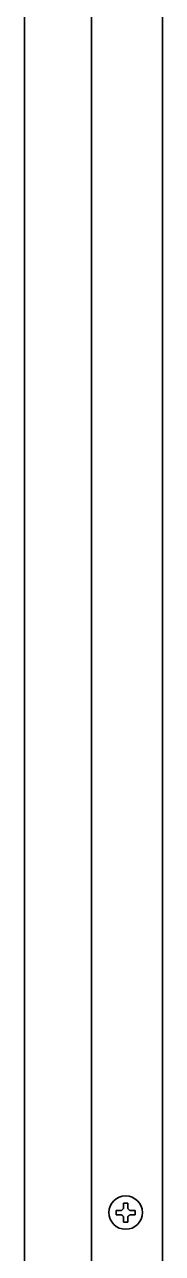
# Model space of a CAD drawing. Extents: x 5997 to 10491, y -672 to 3708.
# Drawn here: x 6825.6 to 6858.6, y 1553.1 to 1847.2 of the extents above; entities that cross this region are included whole.
import ezdxf

# ---------------------------------------------------------------- set-up
doc = ezdxf.new("R2010")
doc.units = 0
doc.header["$LTSCALE"] = 5
doc.layers.add('1', color=7, linetype='CONTINUOUS', true_color=0xffffff)

msp = doc.modelspace()

# ---------------------------------------------------------------- linework, layer by layer
at = {"layer": '1', "color": 7, "linetype": 'Continuous', "lineweight": 35}
for p, q in [((6858.57, 2393.36), (6858.57, 1373.93)), ((6825.57, 1394.13), (6825.57, 2389.44)), ((6841.57, 2385.83), (6841.57, 1396.13)), ((6849.27, 1565.13), (6849.77, 1565.13)), ((6849.77, 1565.13), (6850.27, 1565.13)), ((6849.77, 1560.53), (6849.27, 1560.53)), ((6850.27, 1560.53), (6849.77, 1560.53))]:
    msp.add_line(p, q, dxfattribs=at)
msp.add_circle((6849.77, 1562.83), 4, dxfattribs=at)
for points in [[(6849.27, 1563.83), (6849.27, 1563.88), (6849.27, 1563.99), (6849.27, 1564.15), (6849.27, 1564.31), (6849.27, 1564.46), (6849.27, 1564.62), (6849.27, 1564.77), (6849.27, 1564.94), (6849.27, 1565.06), (6849.27, 1565.13)], [(6847.47, 1562.33), (6847.47, 1562.49), (6847.47, 1562.83), (6847.47, 1563.16), (6847.47, 1563.33)], [(6848.77, 1562.33), (6848.72, 1562.33), (6848.61, 1562.33), (6848.45, 1562.33), (6848.29, 1562.33), (6848.13, 1562.33), (6847.98, 1562.33), (6847.83, 1562.33), (6847.66, 1562.33), (6847.54, 1562.33), (6847.47, 1562.33)], [(6848.77, 1563.33), (6848.8, 1563.35), (6848.85, 1563.4), (6848.92, 1563.48), (6849, 1563.55), (6849.07, 1563.62), (6849.13, 1563.69), (6849.2, 1563.76), (6849.25, 1563.8), (6849.27, 1563.83)], [(6849.27, 1561.83), (6849.25, 1561.85), (6849.2, 1561.9), (6849.13, 1561.97), (6849.06, 1562.04), (6848.99, 1562.11), (6848.92, 1562.18), (6848.84, 1562.25), (6848.8, 1562.3), (6848.77, 1562.33)], [(6850.27, 1563.83), (6850.3, 1563.8), (6850.34, 1563.75), (6850.42, 1563.68), (6850.49, 1563.61), (6850.56, 1563.54), (6850.63, 1563.47), (6850.7, 1563.4), (6850.75, 1563.35), (6850.77, 1563.33)], [(6850.77, 1562.33), (6850.75, 1562.3), (6850.7, 1562.25), (6850.62, 1562.18), (6850.55, 1562.1), (6850.48, 1562.03), (6850.41, 1561.96), (6850.34, 1561.9), (6850.3, 1561.85), (6850.27, 1561.83)], [(6850.27, 1561.83), (6850.27, 1561.77), (6850.27, 1561.66), (6850.27, 1561.5), (6850.27, 1561.34), (6850.27, 1561.19), (6850.27, 1561.04), (6850.27, 1560.88), (6850.27, 1560.71), (6850.27, 1560.59), (6850.27, 1560.53)], [(6850.77, 1563.33), (6850.83, 1563.33), (6850.94, 1563.33), (6851.1, 1563.33), (6851.26, 1563.33), (6851.41, 1563.33), (6851.56, 1563.33), (6851.72, 1563.33), (6851.89, 1563.33), (6852.01, 1563.33), (6852.07, 1563.33)], [(6852.07, 1563.33), (6852.07, 1563.16), (6852.07, 1562.83), (6852.07, 1562.49), (6852.07, 1562.33)]]:
    msp.add_open_spline(points, degree=3, dxfattribs=at)
for points in [[(6850.27, 1565.13), (6850.27, 1564.92), (6850.27, 1564.71), (6850.27, 1564.39), (6850.27, 1564.28), (6850.27, 1564.05), (6850.27, 1563.94), (6850.27, 1563.83)], [(6847.47, 1563.33), (6847.68, 1563.33), (6847.89, 1563.33), (6848.21, 1563.33), (6848.32, 1563.33), (6848.54, 1563.33), (6848.66, 1563.33), (6848.77, 1563.33)], [(6849.27, 1560.53), (6849.27, 1560.73), (6849.27, 1560.94), (6849.27, 1561.26), (6849.27, 1561.37), (6849.27, 1561.6), (6849.27, 1561.71), (6849.27, 1561.83)], [(6852.07, 1562.33), (6851.87, 1562.33), (6851.66, 1562.33), (6851.34, 1562.33), (6851.23, 1562.33), (6851, 1562.33), (6850.89, 1562.33), (6850.77, 1562.33)]]:
    msp.add_open_spline(points, degree=3, knots=[0, 0, 0, 0, 0.5, 0.5, 0.75, 0.75, 1, 1, 1, 1], dxfattribs=at)

doc.saveas('drawing.dxf')
